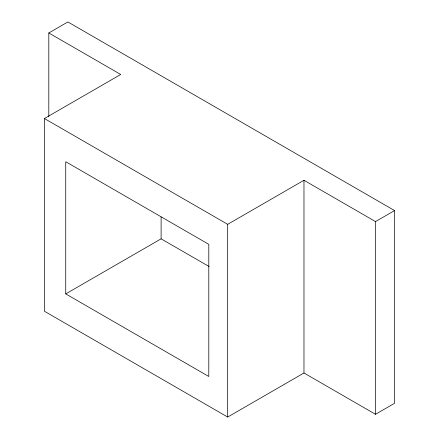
<?xml version="1.0" encoding="UTF-8"?>
<svg xmlns="http://www.w3.org/2000/svg" width="439" height="439" viewBox="0 0 439 439"><rect width="100%" height="100%" fill="white"/><g stroke="black" fill="none" stroke-linecap="round" stroke-linejoin="round"><path stroke-width="0.66" d="M48.806 32.963L67.88 21.95L394.573 210.566L394.573 403.282L375.499 414.295L303.975 373.002L227.676 417.05L44.427 311.251L44.427 118.53L120.72 74.482L48.806 32.963L48.806 116.631M65.74 293.894L208.799 376.486L208.799 244.336L65.74 161.744L65.74 293.894L161.113 238.832L209.194 266.588M44.427 118.53L227.676 224.329L303.975 180.281L375.499 221.58L394.573 210.566M375.499 221.58L375.499 414.295M303.975 180.281L303.975 373.002M227.676 224.329L227.676 417.05M161.113 216.921L161.113 238.832"/></g></svg>
